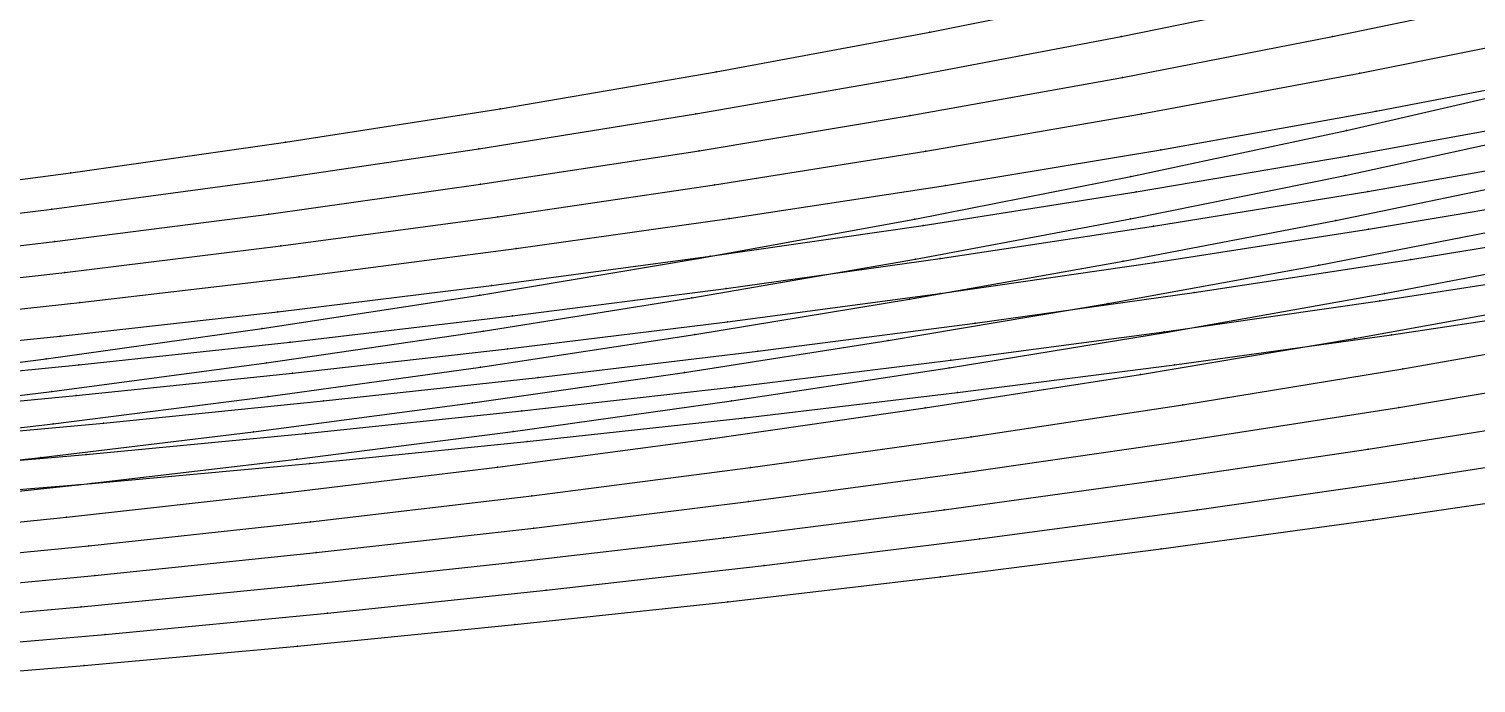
# Model space of a CAD drawing. Extents: x -2408 to 1029, y -526 to 2095.
# Drawn here: x 416.2 to 517.7, y 1424 to 1470 of the extents above; entities that cross this region are included whole.
import ezdxf

# ---------------------------------------------------------------- set-up
doc = ezdxf.new("R2010")
doc.units = 0

# ---------------------------------------------------------------- blocks, each defined once
blk = doc.blocks.new(' -30')
at = {"layer": '1'}
blk.add_lwpolyline([(-16.677405, 996.901347), (-1.553066, 998.875569), (13.497761, 1001.026741), (28.566463, 1003.387882), (43.726847, 1005.978906), (58.723608, 1008.760932), (73.717036, 1011.77609), (88.621168, 1015.021706), (103.469701, 1018.514085), (117.89867, 1022.167002), (132.006587, 1025.996081), (146.046572, 1030.066786), (159.896121, 1034.343554), (173.786965, 1038.89631), (188.201002, 1043.887422), (202.501794, 1049.092839), (216.759756, 1054.511191)], dxfattribs=at)
at = {"layer": '14'}
blk.add_lwpolyline([(-18.625958, 983.86424), (-3.293244, 985.820636), (11.872398, 987.947367), (27.150515, 990.29395), (42.458572, 992.858966), (57.665661, 995.628768), (72.836435, 998.623553), (87.952669, 1001.852721), (102.740143, 1005.267383), (117.185724, 1008.860491), (131.56911, 1012.69644), (145.60942, 1016.694667), (159.855558, 1021.012956), (174.025488, 1025.573994), (188.010876, 1030.340417), (202.556056, 1035.571492), (216.613466, 1040.8583)], dxfattribs=at)
at = {"layer": '3'}
for p in [(58.723608, 1008.760932), (43.726847, 1005.978906), (28.566463, 1003.387882), (87.952669, 1001.852721), (13.497761, 1001.026741), (-1.553066, 998.875569), (72.836435, 998.623553), (57.665661, 995.628768), (42.458572, 992.858966), (27.150515, 990.29395), (11.872398, 987.947367), (-3.293244, 985.820636)]:
    blk.add_point(p, dxfattribs=at)
blk = doc.blocks.new(' -31')
at = {"layer": '1'}
blk.add_lwpolyline([(-17.795201, 994.504582), (-2.889159, 996.340467), (12.212112, 998.376714), (27.069524, 1000.571165), (42.309343, 1003.026105), (57.103525, 1005.61325), (72.14837, 1008.460502), (86.862908, 1011.468573), (101.799206, 1014.765756), (116.409491, 1018.244322), (130.915001, 1021.952954), (145.402375, 1025.916377), (159.820729, 1030.124264), (173.680122, 1034.422597), (187.948491, 1039.111016), (202.267384, 1044.080894), (216.377326, 1049.225897)], dxfattribs=at)
at = {"layer": '14'}
blk.add_lwpolyline([(-18.120015, 981.679498), (-2.882535, 983.53499), (12.185967, 985.548397), (27.374519, 987.769931), (42.016069, 990.101471), (57.723407, 992.818572), (72.810402, 995.648884), (87.8611, 998.699277), (102.856623, 1001.980323), (117.515395, 1005.43791), (132.396191, 1009.209824), (146.642882, 1013.073175), (161.106041, 1017.252778), (175.217085, 1021.585355), (189.254622, 1026.149249), (203.664295, 1031.101936), (218.09938, 1036.32269)], dxfattribs=at)
at = {"layer": '3'}
for p in [(72.14837, 1008.460502), (57.103525, 1005.61325), (42.309343, 1003.026105), (27.069524, 1000.571165), (12.212112, 998.376714), (87.8611, 998.699277), (-2.889159, 996.340467), (72.810402, 995.648884), (57.723407, 992.818572), (42.016069, 990.101471), (27.374519, 987.769931), (12.185967, 985.548397), (-2.882535, 983.53499)]:
    blk.add_point(p, dxfattribs=at)
blk = doc.blocks.new(' -32')
at = {"layer": '1'}
blk.add_lwpolyline([(-17.580763, 992.310636), (-2.66784, 994.062031), (12.329512, 995.989364), (27.19852, 998.080667), (42.534483, 1000.433601), (57.345718, 1002.901455), (72.240179, 1005.584932), (86.979833, 1008.449899), (101.702285, 1011.534519), (116.349741, 1014.839147), (131.220497, 1018.445942), (145.752876, 1022.224506), (160.195872, 1026.232034), (174.597374, 1030.48259), (188.631312, 1034.876482), (202.885353, 1039.597651), (217.472892, 1044.690018)], dxfattribs=at)
at = {"layer": '14'}
blk.add_lwpolyline([(-17.902589, 979.495559), (-2.796827, 981.250458), (12.288539, 983.170726), (27.200065, 985.246414), (42.235573, 987.526424), (57.308336, 990.007635), (72.280071, 992.674386), (87.220682, 995.546043), (102.112174, 998.629703), (117.256923, 1002.009589), (132.044623, 1005.561161), (146.773454, 1009.351388), (161.438868, 1013.38084), (176.326034, 1017.737286), (190.849765, 1022.250228), (205.296784, 1027.001347), (219.553404, 1031.948668)], dxfattribs=at)
at = {"layer": '3'}
for p in [(86.979833, 1008.449899), (72.240179, 1005.584932), (57.345718, 1002.901455), (42.534483, 1000.433601), (27.19852, 998.080667), (12.329512, 995.989364), (87.220682, 995.546043), (-2.66784, 994.062031), (72.280071, 992.674386), (57.308336, 990.007635), (42.235573, 987.526424), (27.200065, 985.246414), (12.288539, 983.170726), (-2.796827, 981.250458)]:
    blk.add_point(p, dxfattribs=at)
blk = doc.blocks.new(' -33')
at = {"layer": '1'}
blk.add_lwpolyline([(-17.231059, 990.164291), (-1.969221, 991.878756), (13.18838, 993.745961), (28.409, 995.79834), (43.604009, 998.032983), (58.434574, 1000.400726), (73.568401, 1003.015074), (88.889137, 1005.874152), (103.945344, 1008.904018), (119.123582, 1012.196621), (134.079505, 1015.688423), (148.839588, 1019.383526), (163.675903, 1023.352798), (178.271132, 1027.510495), (192.971397, 1031.957475), (207.179358, 1036.510142), (221.72836, 1041.429301)], dxfattribs=at)
at = {"layer": '14'}
blk.add_lwpolyline([(-18.838223, 977.222051), (-3.65813, 978.89639), (11.262152, 980.69739), (26.627123, 982.726164), (41.502438, 984.868498), (55.802328, 987.099301), (71.239332, 989.703083), (86.024921, 992.395824), (100.780213, 995.286277), (115.486739, 998.382131), (130.456307, 1001.769517), (145.062039, 1005.314683), (159.61126, 1009.086484), (173.797025, 1012.999371), (188.821907, 1017.401912), (203.175623, 1021.859929), (217.456673, 1026.543979)], dxfattribs=at)
at = {"layer": '3'}
for p in [(88.889137, 1005.874152), (73.568401, 1003.015074), (58.434574, 1000.400726), (43.604009, 998.032983), (28.409, 995.79834), (13.18838, 993.745961), (86.024921, 992.395824), (-1.969221, 991.878756), (71.239332, 989.703083), (55.802328, 987.099301), (41.502438, 984.868498), (26.627123, 982.726164), (11.262152, 980.69739), (-3.65813, 978.89639)]:
    blk.add_point(p, dxfattribs=at)
blk = doc.blocks.new(' -34')
at = {"layer": '1'}
blk.add_lwpolyline([(-16.180549, 988.119587), (-0.918876, 989.7673), (14.461016, 991.588687), (29.684126, 993.561033), (44.651744, 995.673969), (59.824846, 998.00029), (74.945261, 1000.509818), (90.055324, 1003.215849), (105.018224, 1006.101256), (120.049031, 1009.218044), (135.1284, 1012.579824), (150.057391, 1016.1527), (164.758572, 1019.91402), (179.568786, 1023.950956), (194.379777, 1028.240371), (209.054884, 1032.744153)], dxfattribs=at)
at = {"layer": '14'}
blk.add_lwpolyline([(-16.018666, 975.369462), (-1.039595, 976.974481), (14.313651, 978.774331), (29.486911, 980.719213), (44.79652, 982.859693), (60.079744, 985.181758), (75.404584, 987.702822), (90.625, 990.405908), (105.81543, 993.310709), (120.957217, 996.424341), (135.743597, 999.690057), (150.786846, 1003.25315), (165.773418, 1007.04932), (180.699119, 1011.079142), (195.249117, 1015.251352), (210.041914, 1019.744057)], dxfattribs=at)
at = {"layer": '3'}
for p in [(90.055324, 1003.215849), (74.945261, 1000.509818), (59.824846, 998.00029), (44.651744, 995.673969), (29.684126, 993.561033), (14.461016, 991.588687), (90.625, 990.405908), (-0.918876, 989.7673), (75.404584, 987.702822), (60.079744, 985.181758), (44.79652, 982.859693), (29.486911, 980.719213), (14.313651, 978.774331), (-1.039595, 976.974481)]:
    blk.add_point(p, dxfattribs=at)
blk = doc.blocks.new(' -35')
at = {"layer": '1'}
blk.add_lwpolyline([(-17.328552, 985.87939), (-2.297197, 987.417575), (12.961771, 989.131927), (27.959361, 990.970578), (43.309883, 993.0213), (58.262805, 995.1937), (73.202795, 997.542292), (88.10029, 1000.067095), (102.886466, 1002.761205), (117.715613, 1005.661029), (132.402557, 1008.742196), (147.14449, 1012.057185), (162.022554, 1015.636288), (176.658411, 1019.391969), (191.655861, 1023.485728), (206.169946, 1027.687836), (220.786767, 1032.164237)], dxfattribs=at)
at = {"layer": '14'}
blk.add_lwpolyline([(-17.26006, 973.126367), (-1.855956, 974.694953), (13.276601, 976.382052), (28.391172, 978.221578), (43.321342, 980.20117), (58.39237, 982.370642), (73.510673, 984.725601), (88.526659, 987.248361), (103.510309, 989.956076), (118.465264, 992.856953), (133.372515, 995.958266), (148.562666, 999.348473), (163.373171, 1002.887081), (178.129693, 1006.645898), (192.828445, 1010.625454), (207.781353, 1014.919375), (222.351681, 1019.345408), (236.852936, 1023.991285), (251.161436, 1028.814304), (265.519885, 1033.881606), (279.815377, 1039.124053), (294.201358, 1044.566132), (308.39992, 1050.064681), (317.815151, 1053.761826)], dxfattribs=at)
at = {"layer": '3'}
for p in [(88.10029, 1000.067095), (73.202795, 997.542292), (58.262805, 995.1937), (43.309883, 993.0213), (27.959361, 990.970578), (12.961771, 989.131927), (-2.297197, 987.417575), (88.526659, 987.248361), (73.510673, 984.725601), (58.39237, 982.370642), (43.321342, 980.20117), (28.391172, 978.221578), (13.276601, 976.382052), (-1.855956, 974.694953)]:
    blk.add_point(p, dxfattribs=at)
blk = doc.blocks.new(' -36')
at = {"layer": '1'}
blk.add_lwpolyline([(-16.625817, 983.851296), (-0.992572, 985.389894), (13.833781, 986.994781), (29.434275, 988.836413), (44.440064, 990.766333), (59.442097, 992.862699), (74.419603, 995.127874), (89.460761, 997.580781), (104.380963, 1000.197104), (119.375387, 1003.01858), (134.224027, 1006.014801), (149.116599, 1009.235017), (163.875123, 1012.647883), (178.853424, 1016.344791), (193.504608, 1020.192428), (208.138447, 1024.267282), (222.669504, 1028.546404), (237.385666, 1033.120538), (251.782084, 1037.832761), (266.020717, 1042.723992), (280.281963, 1047.830555), (294.57199, 1053.124361), (308.728113, 1058.514717), (323.073791, 1064.090717)], dxfattribs=at)
at = {"layer": '14'}
blk.add_lwpolyline([(-15.441047, 971.206677), (-0.29155, 972.69796), (15.256628, 974.374752), (30.78711, 976.20571), (46.128949, 978.179131), (61.616419, 980.345853), (76.481717, 982.596073), (91.915827, 985.115354), (107.317923, 987.822959), (122.691895, 990.726963), (138.018479, 993.83393), (152.974345, 997.083633), (168.206966, 1000.626342), (183.385717, 1004.395141), (198.506597, 1008.390551), (213.237331, 1012.518376), (228.23233, 1016.962858), (243.158074, 1021.633519), (257.886976, 1026.487731), (272.666088, 1031.600028), (287.377879, 1036.903154), (301.54363, 1042.181581), (316.150261, 1047.766654), (330.362783, 1053.303469)], dxfattribs=at)
at = {"layer": '3'}
for p in [(89.460761, 997.580781), (74.419603, 995.127874), (59.442097, 992.862699), (44.440064, 990.766333), (29.434275, 988.836413), (13.833781, 986.994781), (-0.992572, 985.389894), (91.915827, 985.115354), (76.481717, 982.596073), (61.616419, 980.345853), (46.128949, 978.179131), (30.78711, 976.20571), (15.256628, 974.374752), (-0.29155, 972.69796)]:
    blk.add_point(p, dxfattribs=at)
blk = doc.blocks.new(' -37')
at = {"layer": '1'}
blk.add_lwpolyline([(-16.317787, 981.804686), (-1.187583, 983.235286), (13.994105, 984.806719), (29.095599, 986.511197), (44.519286, 988.409393), (59.454505, 990.406909), (74.49534, 992.583849), (89.510965, 994.928311), (104.601794, 997.462747), (119.558447, 1000.158091), (134.488433, 1003.039354), (149.358465, 1006.111226), (164.19812, 1009.390589), (178.614819, 1012.78758), (193.882304, 1016.617294), (208.518037, 1020.516576), (223.145579, 1024.640197), (237.847507, 1029.016523), (252.348872, 1033.564236), (266.603241, 1038.261127), (280.969472, 1043.218578), (295.267437, 1048.350026), (309.517842, 1053.631149), (323.960309, 1059.126424)], dxfattribs=at)
at = {"layer": '14'}
blk.add_lwpolyline([(-15.155917, 969.160966), (0.128787, 970.603535), (15.669216, 972.213705), (30.924236, 973.938823), (45.988341, 975.793326), (61.205262, 977.82814), (76.399373, 980.027605), (91.645306, 982.408497), (106.785665, 984.951771), (121.894669, 987.674831), (136.97646, 990.58577), (152.011586, 993.691461), (166.668999, 996.927437), (181.613636, 1000.446725), (196.507032, 1004.17853), (211.345621, 1008.12333), (225.788865, 1012.18414), (240.508823, 1016.550555), (255.163712, 1021.129379), (269.623048, 1025.877159), (284.14063, 1030.870978), (298.59491, 1036.045353), (313.146264, 1041.429529), (327.498179, 1046.880215)], dxfattribs=at)
at = {"layer": '3'}
for p in [(89.510965, 994.928311), (74.49534, 992.583849), (59.454505, 990.406909), (44.519286, 988.409393), (29.095599, 986.511197), (13.994105, 984.806719), (-1.187583, 983.235286), (91.645306, 982.408497), (76.399373, 980.027605), (61.205262, 977.82814), (45.988341, 975.793326), (30.924236, 973.938823), (15.669216, 972.213705), (0.128787, 970.603535)]:
    blk.add_point(p, dxfattribs=at)
blk = doc.blocks.new(' -38')
at = {"layer": '1'}
blk.add_lwpolyline([(-14.218645, 979.93966), (0.737898, 981.308098), (16.18444, 982.858823), (31.240378, 984.508954), (46.655312, 986.347725), (61.903195, 988.324596), (77.276361, 990.485047), (92.482815, 992.792346), (107.804191, 995.293821), (123.016186, 997.959636), (138.273801, 1000.824781), (153.322849, 1003.849998), (168.500453, 1007.11267), (183.235101, 1010.4933), (198.316014, 1014.177251), (213.128926, 1018.018919), (228.09919, 1022.129395), (242.599865, 1026.33312), (257.447983, 1030.867697), (272.228826, 1035.616539), (286.486875, 1040.421015), (301.133357, 1045.567185), (315.692085, 1050.865387), (330.229563, 1056.311505)], dxfattribs=at)
at = {"layer": '14'}
blk.add_lwpolyline([(-15.800026, 967.057728), (-0.82938, 968.401779), (14.405534, 969.906101), (29.350037, 971.513721), (44.278901, 973.25879), (59.722363, 975.220283), (74.6129, 977.268679), (89.481256, 979.47277), (104.404222, 981.849582), (119.220692, 984.378815), (134.014915, 987.079317), (148.768111, 989.954893), (163.483969, 993.016082), (178.513735, 996.353236), (193.142249, 999.812041), (207.722623, 1003.469562), (222.251785, 1007.326255), (237.068672, 1011.480938), (251.484607, 1015.741065), (265.839999, 1020.199777), (280.001393, 1024.812972), (294.904799, 1029.89651), (309.0697, 1034.92466), (323.338564, 1040.157322)], dxfattribs=at)
at = {"layer": '3'}
for p in [(92.482815, 992.792346), (77.276361, 990.485047), (61.903195, 988.324596), (46.655312, 986.347725), (31.240378, 984.508954), (16.18444, 982.858823), (0.737898, 981.308098), (89.481256, 979.47277), (74.6129, 977.268679), (59.722363, 975.220283), (44.278901, 973.25879), (29.350037, 971.513721), (14.405534, 969.906101), (-0.82938, 968.401779)]:
    blk.add_point(p, dxfattribs=at)
blk = doc.blocks.new(' -39')
at = {"layer": '1'}
blk.add_lwpolyline([(-15.713613, 977.784027), (-0.490311, 979.102427), (14.902616, 980.573191), (30.099956, 982.161116), (45.034018, 983.856669), (60.199584, 985.724429), (75.172832, 987.721968), (90.29707, 989.899544), (105.386845, 992.236619), (120.460439, 994.740936), (135.559119, 997.426291), (150.570357, 1000.280769), (165.50669, 1003.313833), (180.440507, 1006.549348), (195.457158, 1010.017214), (210.210505, 1013.637595), (224.999399, 1017.481557), (239.294236, 1021.404311), (254.516026, 1025.809017), (269.042059, 1030.236455), (283.595017, 1034.894707), (297.864698, 1039.672803), (312.292316, 1044.705744), (326.637272, 1049.894272)], dxfattribs=at)
at = {"layer": '14'}
blk.add_lwpolyline([(-14.502688, 965.140545), (0.846659, 966.471685), (16.467368, 967.967946), (31.790785, 969.570224), (47.098769, 971.311675), (62.207414, 973.177947), (77.478384, 975.220491), (92.727334, 977.421733), (108.033132, 979.798697), (123.230635, 982.330992), (137.684655, 984.904751), (153.540877, 987.921749), (168.638532, 990.993933), (183.343571, 994.184911), (198.356177, 997.652795), (213.320697, 1001.324315), (228.233832, 1005.199912), (242.73741, 1009.179982), (257.539702, 1013.459668), (272.281196, 1017.943193), (286.958863, 1022.629949), (301.43666, 1027.4724), (315.985113, 1032.543818), (330.476915, 1037.774917)], dxfattribs=at)
at = {"layer": '3'}
for p in [(90.29707, 989.899544), (75.172832, 987.721968), (60.199584, 985.724429), (45.034018, 983.856669), (30.099956, 982.161116), (14.902616, 980.573191), (-0.490311, 979.102427), (92.727334, 977.421733), (77.478384, 975.220491), (62.207414, 973.177947), (47.098769, 971.311675), (31.790785, 969.570224), (16.467368, 967.967946), (0.846659, 966.471685)]:
    blk.add_point(p, dxfattribs=at)
blk = doc.blocks.new(' -40')
at = {"layer": '1'}
blk.add_lwpolyline([(-15.217954, 975.818684), (-0.072431, 977.073929), (15.222504, 978.479002), (30.477542, 980.013674), (45.745938, 981.682276), (60.666777, 983.450803), (75.9014, 985.406909), (91.115501, 987.517097), (106.487365, 989.812863), (121.653128, 992.244216), (136.614628, 994.810591), (151.722587, 997.578592), (166.954199, 1000.55893), (181.989532, 1003.697902), (196.937981, 1007.022716), (211.885231, 1010.557427), (226.895148, 1014.321071), (241.741659, 1018.257591), (256.469501, 1022.376035), (271.204094, 1026.712692), (285.983141, 1031.283686), (300.593819, 1036.021162), (315.29356, 1041.003823), (329.77987, 1046.10865)], dxfattribs=at)
at = {"layer": '14'}
blk.add_lwpolyline([(-15.596995, 963.048272), (-0.616066, 964.278806), (14.354051, 965.639645), (29.602787, 967.153595), (44.547595, 968.765251), (59.477309, 970.510284), (74.949028, 972.469717), (89.842056, 974.506415), (104.054228, 976.591735), (119.645877, 979.043594), (134.468834, 981.539629), (149.271798, 984.198976), (164.035464, 987.02462), (178.764458, 990.02629), (193.82849, 993.295913), (208.476288, 996.675499), (223.07946, 1000.244369), (237.635153, 1004.002928), (252.50054, 1008.052183), (266.951412, 1012.195616), (281.346333, 1016.528585), (295.682558, 1021.050542), (310.532791, 1025.954694), (324.74548, 1030.848572)], dxfattribs=at)
at = {"layer": '3'}
for p in [(91.115501, 987.517097), (75.9014, 985.406909), (60.666777, 983.450803), (45.745938, 981.682276), (30.477542, 980.013674), (15.222504, 978.479002), (-0.072431, 977.073929), (89.842056, 974.506415), (74.949028, 972.469717), (59.477309, 970.510284), (44.547595, 968.765251), (29.602787, 967.153595), (14.354051, 965.639645), (-0.616066, 964.278806)]:
    blk.add_point(p, dxfattribs=at)

msp = doc.modelspace()

# ---------------------------------------------------------------- block references
at = {"layer": '1'}
for name in [' -32', ' -34', ' -33', ' -35', ' -31', ' -30', ' -36', ' -38', ' -37', ' -39', ' -40']:
    msp.add_blockref(name, (420.69429, 460.98861), dxfattribs=at)

doc.saveas('drawing.dxf')
